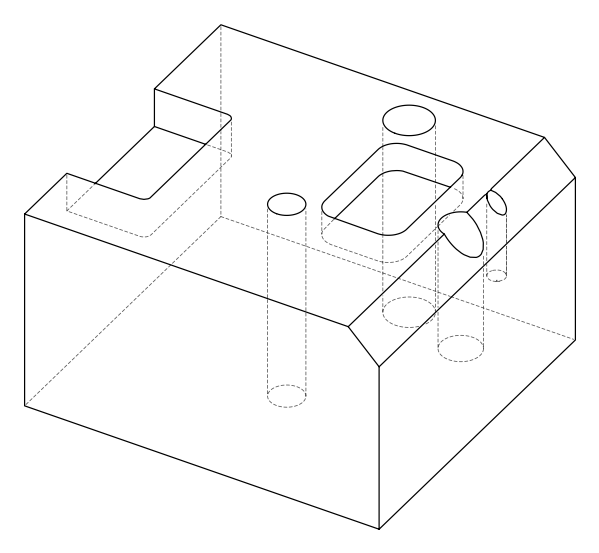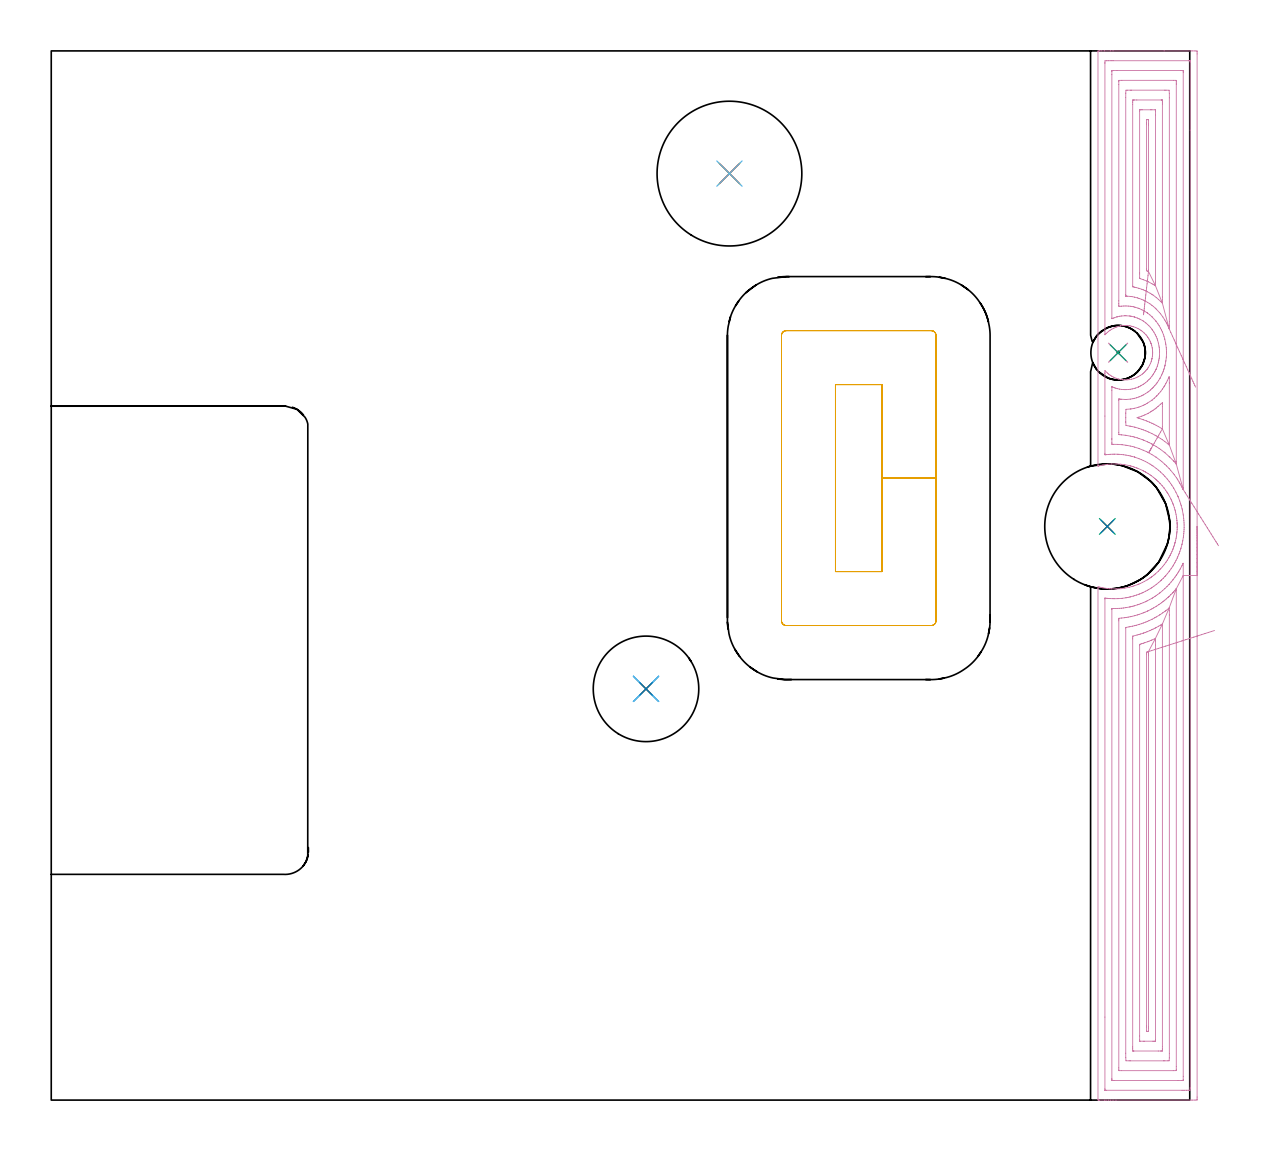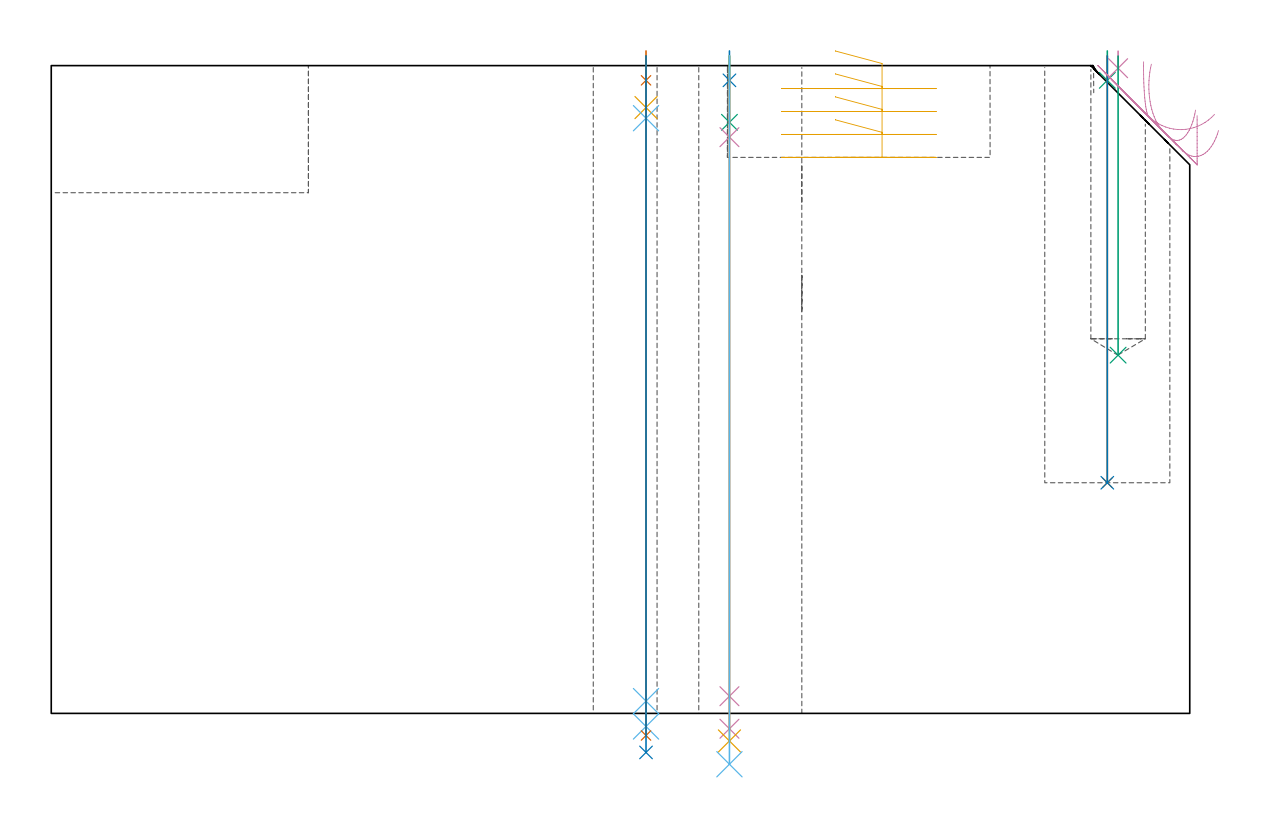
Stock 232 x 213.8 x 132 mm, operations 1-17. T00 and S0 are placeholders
(PLAN: 18 operations, 14 tool changes, 62 min)
(1 SPOT_DRILL | STEP1HOLE | NXT0321_9005460120000 | 0.05 min | 183 mm3)
(2 SPOT_DRILL_1 | STEP1HOLE_1 | NXT0321_9005460120000 | 0.05 min | 183 mm3)
(3 SPOT_DRILL_2 | STEP1POCKET | NXT0321_9005460120000 | 0.05 min | 183 mm3)
(4 SPOT_DRILL_3 | STEP1POCKET_1 | NXT0321_9005460120000 | 0.03 min | 1 mm3)
(5 DRILL_BLIND_HOLE_INTO_CENTER | STEP1HOLE | UGT0301_180 | 0.04 min | 129 mm3)
(6 GUN_DRILL_THROUGH_HOLE | STEP1HOLE | UGT0307_001 | 0.59 min | 2429 mm3)
(7 SPADE_DRILL_TO_ENLARGE_THROUGH_HOLE | STEP1HOLE | UGT0306_004 | 0.56 min | 16134 mm3)
(8 DRILL_TO_ENLARGE_THROUGH_HOLE | STEP1HOLE | UGT0301_052 | 0.57 min | 29023 mm3)
(9 DRILL_BLIND_HOLE_INTO_CENTER_1 | STEP1HOLE_1 | UGT0301_196 | 0.06 min | 368 mm3)
(10 GUN_DRILL_THROUGH_HOLE_1 | STEP1HOLE_1 | UGT0307_003 | 0.61 min | 4675 mm3)
(11 SPADE_DRILL_TO_ENLARGE_THROUGH_HOLE_1 | STEP1HOLE_1 | UGT0306_009 | 0.56 min | 30235 mm3)
(12 DRILL_TO_ENLARGE_THROUGH_HOLE_1 | STEP1HOLE_1 | UGT0301_394 | 0.58 min | 54732 mm3)
(13 DRILL_BLIND_HOLE_INTO_CENTER_2 | STEP1POCKET | UGT0301_222 | 0.35 min | 7833 mm3)
(14 DRILL_TO_ENLARGE_BLIND_HOLE | STEP1POCKET | UGT0301_379 | 0.35 min | 35376 mm3)
(15 DRILL_BLIND_HOLE_INTO_CENTER_3 | STEP1POCKET_1 | UGT0301_222 | 0.25 min | 5483 mm3)
(16 AREA_MILL | FG_CHAMFER_SURFACE | UGT0205_001 | 12.95 min | 40684 mm3)
(17 MILL_RECTANGULAR_POCKET | POCKET_RECTANGULAR_STRAIGHT | UGT0201_105 | Follow Part, ap 5.5, ae 75% | 2.8 min | 79833 mm3)
(18 MILL_SLOT | SLOT_PARTIAL_RECTANGULAR | NXT0201_009 | Follow Part, ap 2, ae 75% | 41.57 min | 129237 mm3)
(TOOL NXT0321_9005460120000 | NC Spot Drill, 142deg, 12mm, Carbide, Uncoated | D12 PA142 FL30 Z2)
(TOOL UGT0301_180 | Twist Drill 5.7 mm | D5.7 PA118 FL55 Z2)
(TOOL UGT0307_001 | Gun Drill 5 mm | D5 PA130 FL24 Z1)
(TOOL UGT0306_004 | Spade Drill 13.5mm | D13.5 PA132 FL10 Z2)
(TOOL UGT0301_052 | Twist Drill 21.5 mm | D21.5 PA118 FL150 Z2)
(TOOL UGT0301_196 | Twist Drill 7.7 mm | D7.7 PA118 FL73 Z2)
(TOOL UGT0307_003 | Gun Drill 7 mm | D7 PA130 FL24 Z1)
(TOOL UGT0306_009 | Spade Drill 18.5mm | D18.5 PA132 FL10 Z2)
(TOOL UGT0301_394 | Twist Drill 29.5 mm | D29.5 PA118 FL165 Z2)
(TOOL UGT0301_222 | Twist Drill 11.1 mm | D11.1 PA118 FL92 Z2)
(TOOL UGT0301_379 | Twist Drill Flat Bottom 25.5 mm | D25.5 PA180 FL165 Z2)
(TOOL UGT0205_001 | Chamfer Mill 20 x 3 x 45 deg. | D20 FL50 Z2)
(TOOL UGT0201_105 | End Mill 22 mm | D22 FL25 Z2)
(TOOL NXT0201_009 | ENDMILL 8mm [2P460-0800-NA 1630] | D8 FL26 Z6)
(OP 1 SPOT_DRILL)
G17 G21 G94 G90
T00 M6
G54
G17 G0 G90 X121.2 Y83.8 S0 M3
G43 Z142. H0
G94 G81 G98 Z129. F250. R135.
G80
M5
M2
(OP 2 SPOT_DRILL_1)
G17 G21 G94 G90
T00 M6
G54
G17 G0 G90 X138.2 Y188.8 S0 M3
G43 Z142. H0
G94 G81 G98 Z129. F250. R135.
G80
M5
M2
(OP 3 SPOT_DRILL_2)
G17 G21 G94 G90
T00 M6
G54
G17 G0 G90 X215.2 Y116.9 S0 M3
G43 Z142. H0
G94 G81 G98 Z129. F250. R135.
G80
M5
M2
(OP 4 SPOT_DRILL_3)
G17 G21 G94 G90
T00 M6
G54
G17 G0 G90 X217.4 Y152.3 S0 M3
G43 Z142. H0
G94 G81 G98 Z131.472 F250. R134.95
G80
M5
M2
(OP 5 DRILL_BLIND_HOLE_INTO_CENTER)
G17 G21 G94 G90
T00 M6
G54
G17 G0 G90 X121.2 Y83.8 S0 M3
G43 Z142. H0
G94 G81 G98 Z123.45 F250. R134.
G80
M5
M2
(OP 6 GUN_DRILL_THROUGH_HOLE)
G17 G21 G94 G90
T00 M6
G54
G17 G0 G90 X121.2 Y83.8 M8
G43 Z142. H0
Z130.112
S716 M3
G94 G1 Z121.286 F125. M26
G4 X.084
Z2.5 F250.
G4 X.084
Z-2.666 F125.
G4 X.084
M5
M9
G0 Z130.112
Z142.
M2
(OP 7 SPADE_DRILL_TO_ENLARGE_THROUGH_HOLE)
G17 G21 G94 G90
T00 M6
G54
G17 G0 G90 X121.2 Y83.8 S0 M3
G43 Z142. H0
G94 G73 G98 Z-4.505 F250. Q12.41 R134.
G80
M5
M2
(OP 8 DRILL_TO_ENLARGE_THROUGH_HOLE)
G17 G21 G94 G90
T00 M6
G54
G17 G0 G90 X121.2 Y83.8 S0 M3
G43 Z142. H0
G94 G73 G98 Z-7.959 F250. Q19.994 R134.
G80
M5
M2
(OP 9 DRILL_BLIND_HOLE_INTO_CENTER_1)
G17 G21 G94 G90
T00 M6
G54
G17 G0 G90 X138.2 Y188.8 S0 M3
G43 Z142. H0
G94 G81 G98 Z120.45 F250. R134.
G80
M5
M2
(OP 10 GUN_DRILL_THROUGH_HOLE_1)
G17 G21 G94 G90
T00 M6
G54
G17 G0 G90 X138.2 Y188.8 M8
G43 Z142. H0
Z129.633
S716 M3
G94 G1 Z117.421 F125. M26
G4 X.084
Z3.5 F250.
G4 X.084
Z-3.132 F125.
G4 X.084
M5
M9
G0 Z129.633
Z142.
M2
(OP 11 SPADE_DRILL_TO_ENLARGE_THROUGH_HOLE_1)
G17 G21 G94 G90
T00 M6
G54
G17 G0 G90 X138.2 Y188.8 S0 M3
G43 Z142. H0
G94 G73 G98 Z-5.618 F250. Q17.202 R134.
G80
M5
M2
(OP 12 DRILL_TO_ENLARGE_THROUGH_HOLE_1)
G17 G21 G94 G90
T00 M6
G54
G17 G0 G90 X138.2 Y188.8 S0 M3
G43 Z142. H0
G94 G73 G98 Z-10.363 F250. Q28.473 R134.
G80
M5
M2
(OP 13 DRILL_BLIND_HOLE_INTO_CENTER_2)
G17 G21 G94 G90
T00 M6
G54
G17 G0 G90 X215.2 Y116.9 S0 M3
G43 Z142. H0
G94 G81 G98 Z47. F250. R134.
G80
M5
M2
(OP 14 DRILL_TO_ENLARGE_BLIND_HOLE)
G17 G21 G94 G90
T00 M6
G54
G17 G0 G90 X215.2 Y116.9 S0 M3
G43 Z142. H0
G94 G73 G98 Z47. F250. Q21.25 R134.
G80
M5
M2
(OP 15 DRILL_BLIND_HOLE_INTO_CENTER_3)
G17 G21 G94 G90
T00 M6
G54
G17 G0 G90 X217.4 Y152.3 S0 M3
G43 Z142. H0
G94 G81 G98 Z73. F250. R133.95
G80
M5
M2
(OP 16 AREA_MILL)
G17 G21 G94 G90
T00 M6
G54
G17 G0 G90 X233.5 Y116.9 S1061 M3
G43 Z142. H0
Z121.8
G94 G1 Y116.862 Z120.928 F250.
Y116.748 Z120.064
Y116.559 Z119.212
Y116.297 Z118.38
Y115.963 Z117.574
Y115.56 Z116.8
Y115.092 Z116.064
Y114.56 Z115.372
Y113.971 Z114.729
Y113.328 Z114.14
Y112.636 Z113.608
Y111.9 Z113.14
Y111.126 Z112.737
Y110.32 Z112.403
Y109.488 Z112.141
Y108.636 Z111.952
Y107.772 Z111.838
Y106.9 Z111.8
X233.499 Y0.615 Z111.801
X233.496 Y0.188 Z111.802
X233.492 Y0.01 Z111.806
X233.075 Y0.005 Z112.222
X232.469 Y0. Z112.828
X216.969 Z128.326
X216.364 Z128.931
X215.816 Z129.481
X215.484 Z129.812
X214.937 Z130.359
X214.604 Z130.69
X213.621 Z131.679
X213.41 Y0.003 Z131.889
X213.307 Y0.01 Z131.993
X213.3 Y0.169 Z132.
Y104.22
X213.307 Y104.597 Z131.992
X213.605 Y104.541 Z131.694
X214.306 Y104.388 Z130.994
X215.199 Y104.243 Z130.101
X215.726 Y104.191 Z129.574
X216.093 Y104.172 Z129.207
X216.986 Y104.166 Z128.314
X217.88 Y104.21 Z127.42
X218.04 Y104.223 Z127.26
X218.773 Y104.331 Z126.527
X219.666 Y104.51 Z125.633
X220.229 Y104.667 Z125.071
X220.559 Y104.76 Z124.738
X220.761 Y104.831 Z124.533
X221.453 Y105.073 Z123.846
X221.565 Y105.115 Z123.735
X221.641 Y105.149 Z123.657
X221.957 Y105.29 Z123.342
X222.347 Y105.475 Z122.953
X222.796 Y105.71 Z122.504
X223.324 Y106.008 Z121.974
X223.4 Y106.057 Z121.897
X223.47 Y106.102 Z121.829
X223.732 Y106.271 Z121.567
X223.78 Y106.305 Z121.519
X223.84 Y106.346 Z121.457
X223.901 Y106.388 Z121.397
X224.133 Y106.548 Z121.166
X224.206 Y106.602 Z121.093
X224.28 Y106.658 Z121.017
X224.369 Y106.724 Z120.93
X224.606 Y106.9 Z120.693
X224.719 Y106.997 Z120.576
X224.905 Y107.151 Z120.395
X225.027 Y107.254 Z120.273
X225.617 Y107.792 Z119.683
X225.921 Y108.103 Z119.379
X226.094 Y108.296 Z119.205
X226.443 Y108.685 Z118.856
X226.624 Y108.908 Z118.676
X226.814 Y109.145 Z118.486
X227.13 Y109.577 Z118.168
X227.211 Y109.7 Z118.086
X227.425 Y110.02 Z117.873
X227.706 Y110.47 Z117.592
X227.798 Y110.639 Z117.499
X227.869 Y110.77 Z117.427
X227.948 Y110.914 Z117.35
X228.018 Y111.048 Z117.282
X228.051 Y111.113 Z117.249
X228.176 Y111.362 Z117.12
X228.381 Y111.806 Z116.919
X228.569 Y112.254 Z116.728
X228.6 Y112.331 Z116.698
X228.743 Y112.738 Z116.553
X228.806 Y112.929 Z116.49
X228.876 Y113.147 Z116.418
X228.922 Y113.302 Z116.375
X228.971 Y113.469 Z116.327
X229.005 Y113.592 Z116.291
X229.006 Y113.599 Z116.289
X229.119 Y114.039 Z116.18
X229.214 Y114.485 Z116.086
X229.264 Y114.769 Z116.035
X229.277 Y114.847 Z116.021
X229.291 Y114.931 Z116.005
Y114.938 Z116.004
X229.353 Y115.377 Z115.944
X229.38 Y115.643 Z115.917
X229.399 Y115.824 Z115.899
X229.429 Y116.27 Z115.87
X229.44 Y116.605 Z115.86
X229.442 Y116.716 Z115.854
Y116.73
X229.441 Y116.883 Z115.853
X229.44 Y117.163 Z115.856
X229.431 Y117.374 Z115.86
X229.428 Y117.455 Z115.865
X229.421 Y117.609 Z115.869
X229.42 Y117.618 Z115.87
X229.391 Y118.055 Z115.907
X229.381 Y118.156 Z115.919
X229.343 Y118.501 Z115.956
X229.321 Y118.657 Z115.978
X229.279 Y118.948 Z116.02
X229.199 Y119.394 Z116.1
X229.097 Y119.851 Z116.199
X229.032 Y120.11 Z116.267
X228.987 Y120.286 Z116.312
X228.848 Y120.744 Z116.447
X228.701 Y121.19 Z116.597
X228.627 Y121.395 Z116.672
X228.6 Y121.469 Z116.699
X228.532 Y121.637 Z116.765
X228.478 Y121.771 Z116.82
X228.342 Y122.084 Z116.954
X228.237 Y122.308 Z117.062
X228.136 Y122.519 Z117.161
X227.901 Y122.977 Z117.395
X227.707 Y123.328 Z117.592
X227.652 Y123.419 Z117.647
X227.548 Y123.594 Z117.752
X227.381 Y123.856 Z117.918
X227.324 Y123.939 Z117.976
X227.101 Y124.261 Z118.195
X226.813 Y124.659 Z118.485
X226.745 Y124.748 Z118.552
X226.732 Y124.763 Z118.565
X226.369 Y125.199 Z118.929
X225.978 Y125.64 Z119.319
X225.919 Y125.702 Z119.378
X225.599 Y126.016 Z119.698
X225.49 Y126.123 Z119.808
X225.268 Y126.329 Z120.029
X225.159 Y126.429 Z120.137
X225.026 Y126.553 Z120.272
X224.818 Y126.723 Z120.482
X224.585 Y126.911 Z120.715
X224.134 Y127.254 Z121.166
X223.891 Y127.425 Z121.409
X223.518 Y127.661 Z121.782
X223.24 Y127.835 Z122.059
X223.014 Y127.965 Z122.285
X222.96 Y127.996 Z122.337
X222.888 Y128.038 Z122.411
X222.807 Y128.084 Z122.492
X222.64 Y128.173 Z122.658
X222.52 Y128.237 Z122.775
X222.369 Y128.318 Z122.928
X221.453 Y128.719 Z123.846
X221.28 Y128.782 Z124.02
X221.157 Y128.827 Z124.142
X220.761 Y128.97 Z124.533
X220.558 Y129.045 Z124.738
X220.286 Y129.132 Z125.012
X220.013 Y129.21 Z125.287
X219.934 Y129.229 Z125.366
X219.666 Y129.293 Z125.634
X218.773 Y129.469 Z126.527
X217.88 Y129.583 Z127.42
X216.986 Y129.634 Z128.314
X216.093 Y129.624 Z129.207
X215.199 Y129.551 Z130.101
X214.306 Y129.412 Z130.994
X213.34 Y129.201 Z131.959
X213.305 Y129.2 Z131.993
X213.3 Y129.229 Z132.
Y213.631
X213.307 Y213.79 Z131.993
X213.621 Y213.8 Z131.678
X213.94 Z131.359
X214.604 Z130.69
X215.816 Z129.481
X216.364 Z128.931
X226.781 Z118.516
X232.47 Z112.828
X233.075 Y213.795 Z112.222
X233.492 Y213.79 Z111.806
X233.496 Y213.612 Z111.802
X233.499 Y213.185 Z111.801
X233.5 Y106.9 Z111.8
X232.086 Z113.214
X232.085 Y2.514 Z113.215
X232.084 Y2.402 Z113.216
X232.079 Y2.02 Z113.221
X231.705 Y2.006 Z113.595
X231.316 Y2.002 Z113.984
X230.832 Y2. Z114.468
X230.436 Z114.864
X215. Z130.3
X214.8 Y2.001 Z130.5
X214.769 Y2.003 Z130.531
X214.737 Y2.009 Z130.563
X214.721 Y2.014 Z130.579
X214.72 Y2.039 Z130.58
X214.715 Y2.289 Z130.585
X214.714 Y16.915 Z130.586
X214.715 Y102.127 Z130.585
X214.716 Y102.225 Z130.584
X214.719 Y102.273 Z130.581
X214.721 Y102.291 Z130.579
X214.738 Y102.298 Z130.562
X215.139 Y102.253 Z130.161
X215.484 Y102.217 Z129.816
X215.718 Y102.197 Z129.582
X216.364 Y102.177 Z128.936
X216.621 Y102.173 Z128.679
X217.243 Y102.185 Z128.057
X217.48 Y102.193 Z127.82
X218.123 Y102.236 Z127.177
X218.298 Y102.256 Z127.002
X219.002 Y102.36 Z126.298
X219.065 Y102.371 Z126.235
X219.388 Y102.434 Z125.912
X219.798 Y102.519 Z125.502
X219.882 Y102.54 Z125.418
X220.493 Y102.707 Z124.807
X220.761 Y102.787 Z124.539
X221.164 Y102.918 Z124.136
X221.641 Y103.083 Z123.659
X221.817 Y103.149 Z123.483
X222.257 Y103.327 Z123.043
X222.439 Y103.411 Z122.862
X222.52 Y103.451 Z122.78
X223.026 Y103.707 Z122.274
X223.4 Y103.904 Z121.9
X223.602 Y104.016 Z121.698
X223.958 Y104.221 Z121.342
X224.155 Y104.347 Z121.145
X224.28 Y104.431 Z121.02
X224.678 Y104.709 Z120.622
X225.159 Y105.052 Z120.141
X225.194 Y105.078 Z120.106
X225.24 Y105.114 Z120.06
X225.675 Y105.483 Z119.625
X226.039 Y105.801 Z119.261
X226.146 Y105.897 Z119.154
X226.264 Y106.007 Z119.036
X226.594 Y106.336 Z118.706
X226.918 Y106.674 Z118.382
X227.026 Y106.791 Z118.274
X227.123 Y106.9 Z118.177
X227.435 Y107.268 Z117.865
X227.798 Y107.712 Z117.502
X227.833 Y107.758 Z117.467
X227.859 Y107.793 Z117.441
X228.199 Y108.279 Z117.101
X228.476 Y108.686 Z116.824
X228.527 Y108.763 Z116.773
X228.556 Y108.81 Z116.744
X228.677 Y109.01 Z116.623
X228.884 Y109.37 Z116.416
X229. Y109.579 Z116.3
X229.193 Y109.949 Z116.107
X229.454 Y110.473 Z115.846
X229.469 Y110.502 Z115.831
X229.557 Y110.7 Z115.743
X229.751 Y111.168 Z115.549
X229.831 Y111.366 Z115.469
X229.993 Y111.816 Z115.307
X230.143 Y112.259 Z115.157
X230.184 Y112.387 Z115.116
X230.213 Y112.486 Z115.087
X230.405 Y113.184 Z114.895
X230.436 Y113.311 Z114.864
X230.564 Y113.916 Z114.736
X230.588 Y114.045 Z114.712
X230.692 Y114.679 Z114.608
X230.728 Y114.938 Z114.572
X230.786 Y115.476 Z114.514
X230.814 Y115.832 Z114.486
X230.839 Y116.315 Z114.461
X230.851 Y116.725 Z114.449
X230.849 Y117.199 Z114.451
X230.834 Y117.618 Z114.466
X230.801 Y118.141 Z114.499
X230.766 Y118.511 Z114.534
X230.687 Y119.15 Z114.613
X230.649 Y119.404 Z114.651
X230.493 Y120.239 Z114.807
X230.481 Y120.297 Z114.819
X230.436 Y120.494 Z114.864
X230.245 Y121.19 Z115.055
X230.165 Y121.466 Z115.135
X229.96 Y122.084 Z115.34
X229.659 Y122.873 Z115.641
X229.615 Y122.977 Z115.685
X229.557 Y123.105 Z115.743
X229.183 Y123.87 Z116.117
X228.737 Y124.703 Z116.563
X228.701 Y124.763 Z116.599
X228.677 Y124.8 Z116.623
X228.342 Y125.314 Z116.958
X228.106 Y125.656 Z117.194
X227.798 Y126.083 Z117.502
X227.42 Y126.549 Z117.88
X226.918 Y127.127 Z118.382
X226.615 Y127.442 Z118.685
X226.039 Y127.995 Z119.261
X225.659 Y128.336 Z119.641
X225.159 Y128.734 Z120.141
X224.492 Y129.229 Z120.808
X224.28 Y129.367 Z121.02
X223.916 Y129.598 Z121.384
X223.4 Y129.892 Z121.9
X222.985 Y130.122 Z122.315
X222.52 Y130.337 Z122.78
X222.138 Y130.51 Z123.162
X221.641 Y130.706 Z123.659
X220.81 Y131.015 Z124.49
X220.761 Y131.031 Z124.539
X220.739 Y131.037 Z124.561
X220.237 Y131.175 Z125.063
X219.882 Y131.259 Z125.418
X219.574 Y131.327 Z125.726
X219.002 Y131.433 Z126.298
X218.52 Y131.505 Z126.78
X218.123 Y131.55 Z127.177
X217.549 Y131.598 Z127.751
X217.243 Y131.611 Z128.057
X216.643 Y131.624 Z128.657
X216.364 Y131.618 Z128.936
X215.792 Y131.595 Z129.508
X215.484 Y131.571 Z129.816
X214.983 Y131.524 Z130.317
X214.785 Y131.503 Z130.515
X214.75 Y131.501 Z130.55
X214.721 Y131.502 Z130.579
X214.72 Y131.554 Z130.58
X214.715 Y131.796 Z130.585
X214.714 Y139.389 Z130.586
Y148.02
X214.715 Y148.197 Z130.585
X214.721 Y148.655 Z130.579
X214.872 Y148.497 Z130.428
X215.199 Y148.173 Z130.101
X215.458 Y147.95 Z129.842
X215.77 Y147.727 Z129.53
X216.093 Y147.523 Z129.207
X216.533 Y147.291 Z128.767
X216.986 Y147.095 Z128.314
X217.081 Y147.058 Z128.219
X217.478 Y146.944 Z127.822
X217.88 Y146.847 Z127.42
X218.325 Y146.791 Z126.975
X218.773 Y146.762 Z126.527
X219.22 Y146.77 Z126.08
X219.666 Y146.814 Z125.634
X220.115 Y146.896 Z125.185
X220.56 Y147.009 Z124.74
X220.719 Y147.058 Z124.581
X221.089 Y147.21 Z124.211
X221.453 Y147.384 Z123.847
X221.908 Y147.649 Z123.392
X222.347 Y147.952 Z122.953
X222.586 Y148.158 Z122.714
X222.815 Y148.375 Z122.485
X223.032 Y148.604 Z122.268
X223.24 Y148.845 Z122.06
X223.265 Y148.878 Z122.035
X223.335 Y148.975 Z121.961
X223.397 Y149.058 Z121.9
X223.476 Y149.176 Z121.821
X223.546 Y149.279 Z121.752
X223.814 Y149.735 Z121.486
X223.983 Y150.094 Z121.314
X224.132 Y150.46 Z121.165
X224.184 Y150.627 Z121.11
X224.28 Y150.989 Z121.019
X224.3 Y151.072 Z120.996
X224.306 Y151.111 Z120.988
X224.384 Y151.52 Z120.915
X224.415 Y151.842 Z120.876
X224.429 Y151.965 Z120.864
X224.431 Y152.026 Z120.863
Y152.05 Z120.862
X224.432 Y152.172 Z120.857
X224.433 Y152.241 Z120.856
X224.435 Y152.331 Z120.855
X224.436 Y152.351 Z120.857
X224.437 Y152.412
X224.434 Y152.451 Z120.859
X224.43 Y152.536 Z120.866
X224.414 Y152.767 Z120.877
X224.41 Y152.859 Z120.885
X224.368 Y153.168 Z120.931
X224.349 Y153.305 Z120.95
X224.252 Y153.725 Z121.044
X224.232 Y153.79 Z121.062
X224.17 Y154.014 Z121.129
X224.133 Y154.141 Z121.165
X224.113 Y154.197 Z121.185
X224.096 Y154.237 Z121.201
X224.021 Y154.426 Z121.278
X223.986 Y154.503 Z121.313
X223.919 Y154.65 Z121.378
X223.69 Y155.089 Z121.608
X223.475 Y155.427 Z121.824
X223.4 Y155.531 Z121.898
X223.391 Y155.543 Z121.906
X223.377 Y155.563 Z121.923
X223.368 Y155.577 Z121.932
X223.24 Y155.754 Z122.06
X223.146 Y155.87 Z122.154
X223.049 Y155.982 Z122.251
X222.707 Y156.323 Z122.593
X222.347 Y156.644 Z122.953
X222.194 Y156.763 Z123.106
X222.038 Y156.874 Z123.262
X221.749 Y157.055 Z123.551
X221.453 Y157.218 Z123.847
X221.011 Y157.421 Z124.289
X220.56 Y157.586 Z124.74
X220.204 Y157.686 Z125.096
X219.844 Y157.767 Z125.456
X219.666 Y157.791 Z125.634
X219.22 Y157.83 Z126.08
X218.773 Y157.839 Z126.527
X218.363 Y157.815 Z126.937
X217.955 Y157.767 Z127.345
X217.88 Y157.752 Z127.42
X217.43 Y157.641 Z127.87
X216.986 Y157.498 Z128.314
X216.533 Y157.309 Z128.767
X216.093 Y157.077 Z129.207
X215.763 Y156.874 Z129.537
X215.476 Y156.659 Z129.824
X215.199 Y156.429 Z130.101
X214.971 Y156.212 Z130.329
X214.791 Y156.023 Z130.509
X214.75 Y155.983 Z130.55
X214.721 Y155.957 Z130.579
X214.717 Y155.992 Z130.583
X214.716 Y156.023 Z130.584
X214.715 Y156.08 Z130.585
X214.714 Y156.705 Z130.586
X214.715 Y211.286 Z130.585
X214.716 Y211.398 Z130.584
X214.721 Y211.78 Z130.579
X215.095 Y211.794 Z130.205
X215.484 Y211.798 Z129.816
X215.968 Y211.8 Z129.332
X216.364 Z128.936
X231.8 Z113.5
X232. Y211.799 Z113.3
X232.031 Y211.797 Z113.269
X232.063 Y211.791 Z113.237
X232.079 Y211.786 Z113.221
X232.08 Y211.761 Z113.22
X232.085 Y211.511 Z113.215
X232.086 Y197.652 Z113.214
Y106.9
X230.672 Z114.628
X230.671 Y4.842 Z114.629
X230.669 Y4.188 Z114.631
X230.667 Y4.069 Z114.633
X230.665 Y4.018 Z114.635
X230.613 Y4.009 Z114.687
X230.436 Y4.004 Z114.864
X229.742 Y4. Z115.558
X229.557 Z115.743
X216.548 Y4.001 Z128.752
X216.364 Y4.003 Z128.936
X216.179 Y4.009 Z129.121
X216.135 Y4.012 Z129.165
X216.133 Y4.045 Z129.167
X216.13 Y4.108 Z129.17
X216.129 Y4.188 Z129.171
Y4.427
Y99.993
X216.131 Y100.073 Z129.169
X216.134 Y100.136 Z129.166
X216.136 Y100.167 Z129.164
X216.157 Y100.168 Z129.143
X216.364 Y100.171 Z128.936
X216.829 Y100.175 Z128.471
X217.243 Y100.187 Z128.057
X217.68 Y100.204 Z127.62
X218.123 Y100.235 Z127.177
X218.488 Y100.277 Z126.812
X219.002 Y100.355 Z126.298
X219.718 Y100.482 Z125.582
X219.882 Y100.515 Z125.418
X219.989 Y100.539 Z125.311
X220.432 Y100.648 Z124.868
X220.69 Y100.72 Z124.61
X220.761 Y100.741 Z124.539
X221.363 Y100.93 Z123.937
X221.641 Y101.025 Z123.659
X222.017 Y101.159 Z123.283
X222.52 Y101.36 Z122.78
X222.944 Y101.541 Z122.356
X223.251 Y101.692 Z122.049
X223.4 Y101.769 Z121.9
X223.829 Y101.998 Z121.471
X224.28 Y102.247 Z121.02
X224.398 Y102.314 Z120.902
X224.597 Y102.434 Z120.703
X224.937 Y102.66 Z120.363
X225.159 Y102.812 Z120.141
X225.458 Y103.024 Z119.842
X225.877 Y103.327 Z119.423
X225.968 Y103.399 Z119.332
X226.039 Y103.458 Z119.261
X226.446 Y103.807 Z118.854
X226.918 Y104.219 Z118.382
X227.366 Y104.659 Z117.934
X227.798 Y105.102 Z117.502
X227.808 Y105.114 Z117.492
X228.213 Y105.585 Z117.087
X228.57 Y106.007 Z116.73
X228.618 Y106.067 Z116.682
X228.677 Y106.143 Z116.623
X228.995 Y106.578 Z116.305
X229.227 Y106.9 Z116.073
X229.361 Y107.099 Z115.939
X229.557 Y107.397 Z115.743
X229.708 Y107.64 Z115.592
X229.8 Y107.793 Z115.5
X230.033 Y108.202 Z115.267
X230.297 Y108.686 Z115.003
X230.345 Y108.779 Z114.955
X230.436 Y108.961 Z114.864
X230.642 Y109.371 Z114.658
X230.655 Y109.394 Z114.645
X230.667 Y109.371 Z114.633
X230.669 Y109.363 Z114.631
X230.671 Y109.342 Z114.629
X230.672 Y106.9 Z114.628
X229.252 Y104.186 Z116.048
X229.253 Y104.184 Z116.047
X229.255 Y104.148 Z116.045
X229.257 Y104.048 Z116.043
Y103.903
Y6.867
X229.255 Y6.28 Z116.045
X229.252 Y6.082 Z116.048
X229.251 Y6.019 Z116.049
X229.21 Y6.01 Z116.09
X228.652 Y6. Z116.648
X218.097 Z127.203
X217.694 Y6.004 Z127.606
X217.594 Y6.007 Z127.706
X217.55 Y6.01 Z127.75
X217.548 Y6.044 Z127.752
X217.546 Y6.134 Z127.754
X217.543 Y6.563 Z127.757
Y97.664
X217.545 Y97.969 Z127.755
X217.547 Y98.115 Z127.753
X217.55 Y98.18 Z127.75
X218.123 Y98.233 Z127.177
X218.681 Y98.294 Z126.619
X219.002 Y98.342 Z126.298
X219.442 Y98.415 Z125.858
X219.882 Y98.5 Z125.418
X220.177 Y98.562 Z125.123
X220.761 Y98.705 Z124.539
X220.884 Y98.737 Z124.416
X221.314 Y98.862 Z123.986
X221.564 Y98.939 Z123.736
X221.641 Y98.965 Z123.659
X222.219 Y99.168 Z123.081
X222.52 Y99.281 Z122.78
X222.855 Y99.416 Z122.445
X223.4 Y99.65 Z121.9
X223.471 Y99.682 Z121.829
X223.621 Y99.755 Z121.679
X224.058 Y99.98 Z121.242
X224.28 Y100.099 Z121.02
X224.628 Y100.294 Z120.672
X225.159 Y100.599 Z120.141
X225.19 Y100.617 Z120.11
X225.238 Y100.648 Z120.062
X225.717 Y100.974 Z119.583
X226.039 Y101.197 Z119.261
X226.237 Y101.34 Z119.063
X226.511 Y101.541 Z118.789
X226.739 Y101.723 Z118.561
X226.918 Y101.872 Z118.382
X227.218 Y102.13 Z118.082
X227.567 Y102.434 Z117.733
X227.688 Y102.546 Z117.612
X227.798 Y102.65 Z117.502
X228.137 Y102.983 Z117.163
X228.478 Y103.327 Z116.822
X228.576 Y103.43 Z116.724
X228.677 Y103.541 Z116.623
X228.995 Y103.898 Z116.305
X229.211 Y104.146 Z116.089
X229.248 Y104.184 Z116.052
X229.252 Y104.186 Z116.048
X227.798 Y100.268 Z117.502
X227.839 Y99.755 Z117.461
X227.841 Y99.711 Z117.459
X227.843 Y98.862 Z117.457
Y9.501
X227.841 Y8.654 Z117.459
X227.84 Y8.611 Z117.46
X227.798 Y8.01 Z117.502
X227.558 Y8.004 Z117.742
X226.918 Y8.001 Z118.382
X226.682 Y8. Z118.618
X219.882 Y8.001 Z125.418
X219.644 Y8.002 Z125.656
X219.002 Y8.01 Z126.298
X218.961 Y8.654 Z126.339
X218.959 Y8.698 Z126.341
X218.957 Y9.547 Z126.343
X218.958 Y96.227 Z126.342
X218.961 Y96.274 Z126.339
X218.964 Y96.299 Z126.336
X218.972 Y96.308 Z126.328
X219.002 Y96.315 Z126.298
X219.635 Y96.432 Z125.665
X219.882 Y96.48 Z125.418
X220.369 Y96.581 Z124.931
X220.761 Y96.676 Z124.539
X221.075 Y96.757 Z124.225
X221.641 Y96.918 Z123.659
X221.76 Y96.954 Z123.54
X222.14 Y97.075 Z123.16
X222.52 Y97.215 Z122.78
X223.061 Y97.42 Z122.239
X223.4 Y97.56 Z121.9
X223.68 Y97.684 Z121.62
X224.28 Y97.964 Z121.02
X224.289 Y97.969 Z121.011
X224.858 Y98.275 Z120.442
X225.159 Y98.443 Z120.141
X225.873 Y98.862 Z119.427
X225.974 Y98.928 Z119.326
X226.039 Y98.971 Z119.261
X226.497 Y99.289 Z118.803
X226.918 Y99.585 Z118.382
X227.016 Y99.656 Z118.284
X227.149 Y99.755 Z118.151
X227.798 Y100.268 Z117.502
X226.42 Y97.005 Z118.88
X226.422 Y96.982 Z118.878
X226.426 Y96.838 Z118.874
X226.428 Y96.68 Z118.872
Y10.937
X226.426 Y10.44 Z118.874
X226.423 Y10.05 Z118.877
X226.413 Y10.01 Z118.887
X226.363 Y10.007 Z118.937
X226.255 Y10.003 Z119.045
X226.039 Y10.001 Z119.261
X225.592 Y10. Z119.708
X220.617 Y10.001 Z124.683
X220.502 Y10.003 Z124.798
X220.425 Y10.006 Z124.875
X220.385 Y10.01 Z124.915
X220.378 Y10.045 Z124.922
X220.374 Y10.44 Z124.926
X220.372 Y10.835 Z124.928
Y94.
X220.374 Y94.396 Z124.926
X220.376 Y94.494 Z124.924
X220.378 Y94.536 Z124.922
X220.432 Y94.554 Z124.868
X221.269 Y94.774 Z124.031
X221.641 Y94.878 Z123.659
X221.954 Y94.971 Z123.346
X222.52 Y95.15 Z122.78
X222.624 Y95.184 Z122.676
X222.926 Y95.289 Z122.374
X223.27 Y95.421 Z122.03
X223.4 Y95.473 Z121.9
X223.892 Y95.683 Z121.408
X224.28 Y95.857 Z121.02
X224.498 Y95.96 Z120.802
X224.951 Y96.182 Z120.349
X225.088 Y96.254 Z120.212
X225.159 Y96.292 Z120.141
X225.657 Y96.57 Z119.643
X226.039 Y96.79 Z119.261
X226.217 Y96.894 Z119.083
X226.29 Y96.937 Z119.01
X226.353 Y96.973 Z118.947
X226.42 Y97.005 Z118.88
X225.002 Y94.076 Z120.298
X225.012 Y93.652 Z120.288
X225.013 Y93.503 Z120.287
X225.015 Y92.756 Z120.285
Y92.61
X225.014 Y12.226 Z120.286
X225.013 Y12.04 Z120.287
X225.011 Y12.018 Z120.289
X225.009 Y12.014 Z120.291
X224.991 Y12.01 Z120.309
X224.873 Y12.004 Z120.427
X224.725 Y12.001 Z120.575
X224.502 Y12. Z120.798
X222.743 Z122.557
X222.52 Z122.78
X221.862 Y12.002 Z123.438
X221.815 Y12.006 Z123.485
X221.802 Y12.009 Z123.498
X221.792 Y12.072 Z123.508
X221.79 Y12.226 Z123.51
X221.786 Y12.972 Z123.514
X221.785 Y13.119 Z123.515
X221.786 Y92.61 Z123.514
X221.788 Y92.796 Z123.512
X221.79 Y92.842 Z123.51
X221.792 Y92.859 Z123.508
X221.811 Y92.871 Z123.489
X221.924 Y92.909 Z123.376
X222.153 Y92.983 Z123.147
X222.52 Y93.1 Z122.78
X222.82 Y93.199 Z122.48
X223.4 Y93.4 Z121.9
X223.475 Y93.427 Z121.825
X223.677 Y93.503 Z121.623
X224.105 Y93.68 Z121.195
X224.28 Y93.755 Z121.02
X225.002 Y94.076 Z120.298
X223.584 Y91.391 Z121.716
X223.595 Y91.027 Z121.705
X223.599 Y90.823 Z121.701
X223.6 Y90.62 Z121.7
Y14.906
X223.599 Y14.703 Z121.701
X223.593 Y14.012 Z121.707
X223.412 Y14.001 Z121.888
X223.4 Z121.9
X223.207 Y14.012 Z122.093
X223.203 Y14.212 Z122.097
X223.2 Y14.906 Z122.1
Y15.109
Y90.823
X223.202 Y91.025 Z122.098
X223.207 Y91.229 Z122.093
X223.214 Y91.26 Z122.086
X223.234 Y91.271 Z122.066
X223.284 Y91.292 Z122.016
X223.4 Y91.332 Z121.9
X223.584 Y91.391 Z121.716
X224.21 Y91.591 Z121.143
X224.881 Y91.805 Z120.629
X225.593 Y92.032 Z120.178
X226.339 Y92.271 Z119.794
X227.114 Y92.518 Z119.48
X227.912 Y92.773 Z119.238
X228.728 Y93.034 Z119.07
X229.554 Y93.298 Z118.977
X230.385 Y93.563 Z118.96
X231.214 Y93.828 Z119.019
X232.035 Y94.09 Z119.154
X232.842 Y94.348 Z119.364
X233.628 Y94.599 Z119.646
X234.388 Y94.842 Z119.999
X235.116 Y95.074 Z120.421
X235.805 Y95.295 Z120.907
X236.452 Y95.501 Z121.455
X237.051 Y95.693 Z122.06
G0 X237.86 Y112.969 Z118.767
G1 X237.625 Y113.344 Z118.015
X237.355 Y113.773 Z117.305
X237.054 Y114.253 Z116.642
X236.723 Y114.78 Z116.03
X236.364 Y115.35 Z115.476
X235.982 Y115.959 Z114.982
X235.578 Y116.602 Z114.552
X235.156 Y117.275 Z114.19
X234.718 Y117.971 Z113.899
X234.269 Y118.686 Z113.681
X233.811 Y119.415 Z113.537
X233.348 Y120.151 Z113.469
X232.884 Y120.89 Z113.477
X232.422 Y121.625 Z113.561
X231.966 Y122.351 Z113.72
X231.519 Y123.063 Z113.953
X231.084 Y123.755 Z114.259
X230.665 Y124.422 Z114.635
X230.583 Y124.553 Z114.717
X230.509 Y124.689 Z114.791
X230.473 Y124.763 Z114.827
X230.436 Y124.835 Z114.864
X229.995 Y125.656 Z115.305
X229.839 Y125.941 Z115.461
X229.557 Y126.404 Z115.743
X229.465 Y126.549 Z115.835
X229.281 Y126.829 Z116.019
X228.837 Y127.442 Z116.463
X228.677 Y127.652 Z116.623
X228.108 Y128.336 Z117.192
X227.798 Y128.694 Z117.502
X227.272 Y129.229 Z118.028
X226.918 Y129.568 Z118.382
X226.298 Y130.122 Z119.002
X226.039 Y130.328 Z119.261
X225.213 Y130.961 Z120.087
X225.159 Y131. Z120.141
X225.137 Y131.015 Z120.163
X224.28 Y131.541 Z121.02
X223.645 Y131.908 Z121.655
X223.4 Y132.032 Z121.9
X223.163 Y132.149 Z122.137
X222.52 Y132.428 Z122.78
X221.674 Y132.767 Z123.626
X221.641 Y132.78 Z123.659
X221.58 Y132.801 Z123.72
X220.761 Y133.063 Z124.539
X220.402 Y133.167 Z124.898
X219.882 Y133.279 Z125.418
X219.292 Y133.4 Z126.008
X219.002 Y133.444 Z126.298
X218.269 Y133.546 Z127.031
X218.123 Y133.558 Z127.177
X217.32 Y133.616 Z127.98
X216.364 Y133.627 Z128.936
X216.295 Z129.005
X216.145 Y133.628 Z129.155
X216.136 Y133.694 Z129.164
X216.132 Y133.929 Z129.168
X216.129 Y134.588 Z129.171
Y134.826
Y144.65
X216.134 Y145.305 Z129.166
X216.135 Y145.351 Z129.165
X216.14 Y145.36 Z129.16
X216.164 Y145.352 Z129.136
X216.288 Y145.305 Z129.012
X216.419 Y145.249 Z128.881
X216.718 Y145.135 Z128.582
X216.924 Y145.072 Z128.376
X217.243 Y144.982 Z128.057
X217.662 Y144.88 Z127.638
X218.123 Y144.818 Z127.177
X218.642 Y144.778 Z126.658
X219.002 Y144.776 Z126.298
X219.498 Y144.802 Z125.802
X219.882 Y144.847 Z125.418
X220.265 Y144.916 Z125.035
X220.761 Y145.039 Z124.539
X220.966 Y145.097 Z124.334
X221.519 Y145.305 Z123.781
X221.602 Y145.345 Z123.698
X221.641 Y145.364 Z123.659
X221.97 Y145.533 Z123.33
X222.178 Y145.653 Z123.122
X222.52 Y145.858 Z122.78
X222.722 Y145.994 Z122.578
X223.013 Y146.199 Z122.287
X223.4 Y146.534 Z121.9
X223.681 Y146.806 Z121.619
X223.947 Y147.092 Z121.353
X224.28 Y147.496 Z121.02
X224.481 Y147.78 Z120.819
X224.615 Y147.985 Z120.685
X224.818 Y148.331 Z120.482
X224.942 Y148.545 Z120.358
X225.11 Y148.878 Z120.19
X225.117 Y148.892 Z120.183
X225.159 Y148.988 Z120.141
X225.383 Y149.544 Z119.917
X225.458 Y149.771 Z119.842
X225.583 Y150.234 Z119.717
X225.681 Y150.664 Z119.619
X225.712 Y150.83 Z119.588
X225.762 Y151.113 Z119.538
X225.803 Y151.438 Z119.497
X225.815 Y151.557 Z119.485
X225.833 Y151.766 Z119.467
X225.849 Y152.451 Z119.451
X225.848 Y152.516 Z119.452
X225.842 Y152.65 Z119.458
X225.816 Y153.005 Z119.484
X225.779 Y153.344 Z119.521
X225.735 Y153.652 Z119.565
X225.615 Y154.237 Z119.685
X225.455 Y154.83 Z119.845
X225.357 Y155.13 Z119.943
X225.159 Y155.605 Z120.141
X224.999 Y155.942 Z120.301
X224.957 Y156.023 Z120.343
X224.698 Y156.492 Z120.602
X224.412 Y156.916 Z120.888
X224.28 Y157.1 Z121.02
X223.968 Y157.49 Z121.332
X223.659 Y157.81 Z121.641
X223.4 Y158.058 Z121.9
X223.064 Y158.356 Z122.236
X222.605 Y158.703 Z122.695
X222.52 Y158.758 Z122.78
X222.379 Y158.847 Z122.921
X221.868 Y159.12 Z123.432
X221.641 Y159.224 Z123.659
X221.306 Y159.368 Z123.994
X220.8 Y159.556 Z124.5
X220.761 Y159.568 Z124.539
X220.662 Y159.596 Z124.638
X220.032 Y159.739 Z125.268
X219.882 Y159.762 Z125.418
X219.695 Y159.786 Z125.605
X219.002 Y159.824 Z126.298
X218.772 Y159.829 Z126.528
X218.123 Y159.783 Z127.177
X217.758 Y159.737 Z127.542
X217.281 Y159.634 Z128.019
X217.243 Y159.625 Z128.057
X217.22 Y159.619 Z128.08
X217.133 Y159.596 Z128.167
X216.561 Y159.395 Z128.739
X216.364 Y159.321 Z128.936
X216.259 Y159.281 Z129.041
X216.149 Y159.241 Z129.151
X216.135 Y159.238 Z129.165
X216.134 Y159.249 Z129.166
X216.131 Y159.289 Z129.169
X216.129 Y159.357 Z129.171
Y208.957
X216.131 Y209.612 Z129.169
X216.133 Y209.731 Z129.167
X216.135 Y209.782 Z129.165
X216.187 Y209.791 Z129.113
X216.364 Y209.796 Z128.936
X217.058 Y209.8 Z128.242
X217.243 Z128.057
X230.252 Y209.799 Z115.048
X230.436 Y209.797 Z114.864
X230.621 Y209.791 Z114.679
X230.665 Y209.788 Z114.635
X230.667 Y209.755 Z114.633
X230.67 Y209.692 Z114.63
X230.671 Y209.612 Z114.629
Y209.374
Y124.763
Y124.625
X230.669 Y124.527 Z114.631
X230.665 Y124.422 Z114.635
X229.252 Y129.617 Z116.048
X229.242 Y129.624 Z116.058
X229.19 Y129.679 Z116.11
X229.096 Y129.786 Z116.204
X228.804 Y130.122 Z116.496
X228.677 Y130.26 Z116.623
X227.935 Y131.015 Z117.365
X227.798 Y131.143 Z117.502
X226.949 Y131.908 Z118.351
X226.918 Y131.934 Z118.382
X226.799 Y132.029 Z118.501
X226.039 Y132.598 Z119.261
X225.76 Y132.801 Z119.54
X225.159 Y133.178 Z120.141
X224.301 Y133.694 Z120.999
X224.253 Y133.722 Z121.047
X223.68 Y134.005 Z121.62
X223.4 Y134.132 Z121.9
X222.642 Y134.464 Z122.658
X222.52 Y134.512 Z122.78
X222.326 Y134.588 Z122.974
X221.641 Y134.828 Z123.659
X221.283 Y134.951 Z124.017
X220.761 Y135.102 Z124.539
X220.46 Y135.175 Z124.84
X219.882 Y135.298 Z125.418
X219.025 Y135.458 Z126.275
X219.002 Y135.461 Z126.298
X218.855 Y135.481 Z126.445
X218.123 Y135.561 Z127.177
X218.034 Y135.571 Z127.266
X217.718 Y135.597 Z127.582
X217.581 Y135.611 Z127.719
X217.553 Y135.615 Z127.747
X217.549 Y135.631 Z127.751
X217.547 Y135.668 Z127.753
X217.543 Y136.069 Z127.757
Y142.626
X217.545 Y142.773 Z127.755
X217.547 Y142.846 Z127.753
X217.549 Y142.857 Z127.751
X217.565 Y142.864 Z127.735
X217.659 Y142.855 Z127.641
X217.923 Y142.829 Z127.377
X218.123 Y142.815 Z127.177
X218.858 Y142.772 Z126.442
X219.002 Z126.298
X219.151 Y142.777 Z126.149
X219.882 Y142.84 Z125.418
X220.457 Y142.935 Z124.843
X220.761 Y143.009 Z124.539
X221.162 Y143.113 Z124.138
X221.641 Y143.286 Z123.659
X221.807 Y143.351 Z123.493
X222.196 Y143.519 Z123.104
X222.413 Y143.629 Z122.887
X222.52 Y143.689 Z122.78
X222.97 Y143.955 Z122.33
X223.4 Y144.234 Z121.9
X223.505 Y144.305 Z121.795
X223.653 Y144.412 Z121.647
X223.994 Y144.703 Z121.306
X224.28 Y144.962 Z121.02
X224.453 Y145.129 Z120.847
X224.626 Y145.305 Z120.674
X224.88 Y145.588 Z120.42
X225.159 Y145.925 Z120.141
X225.278 Y146.078 Z120.022
X225.366 Y146.199 Z119.934
X225.639 Y146.605 Z119.661
X225.936 Y147.092 Z119.364
X225.974 Y147.158 Z119.326
X226.039 Y147.277 Z119.261
X226.27 Y147.75 Z119.03
X226.377 Y147.985 Z118.923
X226.538 Y148.371 Z118.762
X226.623 Y148.583 Z118.677
X226.724 Y148.878 Z118.576
X226.771 Y149.028 Z118.529
X226.918 Y149.55 Z118.382
X226.96 Y149.729 Z118.34
X226.969 Y149.771 Z118.331
X227.107 Y150.473 Z118.193
X227.14 Y150.664 Z118.16
X227.211 Y151.26 Z118.089
X227.239 Y151.557 Z118.061
X227.255 Y152.109 Z118.045
X227.261 Y152.451 Z118.039
X227.235 Y153.023 Z118.065
X227.21 Y153.344 Z118.09
X227.124 Y154.028 Z118.176
X227.087 Y154.237 Z118.213
X226.918 Y155.041 Z118.382
X226.895 Y155.13 Z118.405
X226.886 Y155.163 Z118.414
X226.741 Y155.659 Z118.559
X226.622 Y156.023 Z118.678
X226.416 Y156.533 Z118.884
X226.238 Y156.916 Z119.062
X226.039 Y157.305 Z119.261
X225.756 Y157.81 Z119.544
X225.518 Y158.172 Z119.782
X225.159 Y158.681 Z120.141
X225.143 Y158.703 Z120.157
X225.075 Y158.788 Z120.225
X224.324 Y159.596 Z120.976
X224.28 Y159.638 Z121.02
X223.859 Y160.023 Z121.441
X223.4 Y160.374 Z121.9
X223.335 Y160.423 Z121.965
X223.24 Y160.489 Z122.06
X222.52 Y160.907 Z122.78
X222.235 Y161.054 Z123.065
X221.74 Y161.281 Z123.56
X221.641 Y161.319 Z123.659
X221.468 Y161.382 Z123.832
X220.934 Y161.549 Z124.366
X220.761 Y161.595 Z124.539
X220.482 Y161.666 Z124.818
X220.143 Y161.733 Z125.157
X219.882 Y161.768 Z125.418
X219.468 Y161.802 Z125.832
X219.002 Y161.825 Z126.298
X218.573 Y161.818 Z126.727
X218.123 Y161.786 Z127.177
X217.751 Y161.759 Z127.549
X217.55 Y161.747 Z127.75
X217.546 Y161.968 Z127.754
X217.544 Y162.275 Z127.756
X217.543 Y162.864 Z127.757
Y206.933
X217.545 Y207.52 Z127.755
X217.548 Y207.718 Z127.752
X217.549 Y207.781 Z127.751
X217.59 Y207.79 Z127.71
X218.148 Y207.8 Z127.152
X228.703 Z116.597
X229.106 Y207.796 Z116.194
X229.206 Y207.793 Z116.094
X229.25 Y207.79 Z116.05
X229.252 Y207.756 Z116.048
X229.254 Y207.666 Z116.046
X229.257 Y207.237 Z116.043
Y206.933
Y130.122
X229.255 Y129.739 Z116.045
X229.252 Y129.617 Z116.048
X227.832 Y133.496 Z117.468
X227.824 Y133.501 Z117.476
X227.798 Y133.519 Z117.502
X227.581 Y133.694 Z117.719
X226.918 Y134.199 Z118.382
X226.396 Y134.588 Z118.904
X226.039 Y134.816 Z119.261
X225.455 Y135.18 Z119.845
X225.159 Y135.354 Z120.141
X224.941 Y135.481 Z120.359
X224.28 Y135.825 Z121.02
X223.645 Y136.125 Z121.655
X223.4 Y136.23 Z121.9
X223.061 Y136.374 Z122.239
X222.52 Y136.577 Z122.78
X222.205 Y136.694 Z123.095
X221.641 Y136.88 Z123.659
X220.929 Y137.096 Z124.371
X220.761 Y137.136 Z124.539
X220.18 Y137.267 Z125.12
X219.882 Y137.323 Z125.418
X219.815 Y137.335 Z125.485
X219.002 Y137.48 Z126.298
X218.96 Y138.16 Z126.34
X218.959 Y138.204 Z126.341
X218.957 Y139.053 Z126.343
Y139.099
X218.959 Y139.947 Z126.341
X218.96 Y139.99 Z126.34
X219.002 Y140.756 Z126.298
X219.076 Y140.765 Z126.224
X219.893 Y140.828 Z125.407
X220.018 Y140.84 Z125.282
X220.652 Y140.951 Z124.648
X220.761 Y140.976 Z124.539
X221.355 Y141.13 Z123.945
X221.641 Y141.222 Z123.659
X222.012 Y141.356 Z123.288
X222.52 Y141.57 Z122.78
X222.632 Y141.619 Z122.668
X222.869 Y141.733 Z122.431
X223.209 Y141.927 Z122.091
X223.4 Y142.042 Z121.9
X224.237 Y142.583 Z121.063
X224.287 Y142.618 Z121.013
X224.298 Y142.626 Z121.002
X224.768 Y143.028 Z120.532
X225.159 Y143.382 Z120.141
X225.229 Y143.448 Z120.071
X225.299 Y143.519 Z120.001
X225.656 Y143.908 Z119.644
X226.039 Y144.348 Z119.261
X226.068 Y144.383 Z119.232
X226.09 Y144.412 Z119.21
X226.44 Y144.898 Z118.86
X226.715 Y145.305 Z118.585
X226.794 Y145.431 Z118.506
X226.918 Y145.638 Z118.382
X227.12 Y145.994 Z118.18
X227.228 Y146.199 Z118.072
X227.419 Y146.584 Z117.881
X227.651 Y147.092 Z117.649
X227.697 Y147.194 Z117.603
X227.798 Y147.421 Z117.502
X227.836 Y147.092 Z117.464
X227.84 Y147.049 Z117.46
X227.843 Y146.199 Z117.457
Y146.153
Y133.649
X227.841 Y133.603 Z117.459
X227.836 Y133.512 Z117.464
X227.832 Y133.496 Z117.468
X226.42 Y136.781 Z118.88
X226.396 Y136.793 Z118.904
X226.225 Y136.891 Z119.075
X225.586 Y137.267 Z119.714
X225.159 Y137.497 Z120.141
X224.684 Y137.749 Z120.616
X224.28 Y137.933 Z121.02
X223.772 Y138.16 Z121.528
X223.4 Y138.312 Z121.9
X223.154 Y138.41 Z122.146
X222.52 Y138.636 Z122.78
X221.81 Y138.882 Z123.49
X221.641 Y138.935 Z123.659
X221.268 Y139.053 Z124.032
X221.556 Y139.14 Z123.744
X221.641 Y139.167 Z123.659
X222.214 Y139.365 Z123.086
X222.52 Y139.485 Z122.78
X222.84 Y139.622 Z122.46
X223.4 Y139.88 Z121.9
X223.444 Y139.902 Z121.856
X223.525 Y139.947 Z121.775
X223.999 Y140.231 Z121.301
X224.28 Y140.409 Z121.02
X224.537 Y140.578 Z120.763
X224.927 Y140.84 Z120.373
X225.058 Y140.942 Z120.242
X225.159 Y141.025 Z120.141
X225.536 Y141.35 Z119.764
X226.039 Y141.8 Z119.261
X226.422 Y142.112 Z118.878
X226.425 Y141.733 Z118.875
X226.428 Y141.338 Z118.872
X226.429 Y137.267 Z118.871
X226.428 Y136.872 Z118.872
X226.426 Y136.815 Z118.874
X226.422 Y136.784 Z118.878
X226.42 Y136.781 Z118.88
X226.041 Y136.118 Z119.301
X225.682 Y135.489 Z119.788
X225.345 Y134.9 Z120.336
X225.033 Y134.354 Z120.94
X224.748 Y133.856 Z121.598
X224.493 Y133.41 Z122.303
X224.269 Y133.019 Z123.05
X224.079 Y132.685 Z123.833
X223.923 Y132.413 Z124.647
X223.803 Y132.203 Z125.485
X223.719 Y132.057 Z126.341
X223.673 Y131.976 Z127.209
X223.665 Y131.962 Z128.081
X223.695 Y132.013 Z128.951
X223.762 Y132.131 Z129.813
X223.866 Y132.312 Z130.66
X224.006 Y132.558 Z131.485
X224.181 Y132.865 Z132.283
G0 X233.185 Y145.287 Z122.932
G1 X233.034 Y145.622 Z122.141
X232.854 Y146.018 Z121.385
X232.648 Y146.473 Z120.67
X232.417 Y146.983 Z120.001
X232.163 Y147.544 Z119.383
X231.888 Y148.152 Z118.821
X231.593 Y148.802 Z118.32
X231.282 Y149.49 Z117.883
X230.956 Y150.21 Z117.513
X230.618 Y150.956 Z117.213
X230.27 Y151.723 Z116.986
X229.916 Y152.506 Z116.834
X229.557 Y153.297 Z116.756
X229.197 Y154.092 Z116.755
X228.839 Y154.884 Z116.83
X228.484 Y155.667 Z116.98
X228.136 Y156.434 Z117.205
X227.798 Y157.182 Z117.502
X227.513 Y157.81 Z117.787
X227.243 Y158.373 Z118.057
X227.063 Y158.703 Z118.237
X226.918 Y158.956 Z118.382
X226.511 Y159.596 Z118.789
X226.039 Y160.24 Z119.261
X225.82 Y160.489 Z119.48
X225.159 Y161.202 Z120.141
X224.973 Y161.382 Z120.327
X224.607 Y161.709 Z120.693
X224.28 Y161.965 Z121.02
X223.868 Y162.275 Z121.432
X223.4 Y162.555 Z121.9
X222.771 Y162.914 Z122.529
X222.52 Y163.029 Z122.78
X222.207 Y163.168 Z123.093
X221.641 Y163.37 Z123.659
X221.342 Y163.472 Z123.958
X220.761 Y163.62 Z124.539
X220.204 Y163.734 Z125.096
X219.882 Y163.77 Z125.418
X219.24 Y163.82 Z126.06
X219.002 Y163.836 Z126.298
X218.971 Y163.84 Z126.329
X218.967 Y163.842 Z126.333
X218.963 Y163.864 Z126.337
X218.959 Y163.924 Z126.341
X218.957 Y164.016 Z126.343
Y164.062
Y204.299
X218.959 Y205.146 Z126.341
X218.96 Y205.189 Z126.34
X219.002 Y205.79 Z126.298
X219.242 Y205.796 Z126.058
X219.882 Y205.799 Z125.418
X220.118 Y205.8 Z125.182
X226.918 Y205.799 Z118.382
X227.156 Z118.144
X227.798 Y205.79 Z117.502
X227.839 Y205.146 Z117.461
X227.841 Y205.102 Z117.459
X227.843 Y204.253 Z117.457
Y158.657
X227.841 Y157.81 Z117.459
X227.84 Y157.767 Z117.46
X227.798 Y157.182 Z117.502
X226.422 Y162.395 Z118.878
X226.039 Y162.768 Z119.261
X225.618 Y163.168 Z119.682
X225.159 Y163.563 Z120.141
X224.504 Y164.062 Z120.796
X224.28 Y164.204 Z121.02
X223.926 Y164.42 Z121.374
X223.4 Y164.705 Z121.9
X222.905 Y164.955 Z122.395
X222.52 Y165.112 Z122.78
X222.266 Y165.213 Z123.034
X221.641 Y165.423 Z123.659
X221.011 Y165.594 Z124.289
X220.761 Y165.65 Z124.539
X220.6 Y165.687 Z124.7
X220.399 Y165.734 Z124.901
X220.377 Y165.745 Z124.923
X220.375 Y165.758 Z124.925
X220.373 Y165.791 Z124.927
X220.372 Y165.848 Z124.928
Y202.863
X220.374 Y203.36 Z124.926
X220.377 Y203.75 Z124.923
X220.387 Y203.79 Z124.913
X220.437 Y203.793 Z124.863
X220.545 Y203.797 Z124.755
X220.761 Y203.799 Z124.539
X221.208 Y203.8 Z124.092
X226.183 Y203.799 Z119.117
X226.299 Y203.797 Z119.001
X226.375 Y203.794 Z118.925
X226.415 Y203.791 Z118.885
X226.422 Y203.755 Z118.878
X226.426 Y203.36 Z118.874
X226.428 Y202.965 Z118.872
X226.429 Y163.665 Z118.871
X226.428 Y163.168 Z118.872
X226.426 Y162.775 Z118.874
X226.422 Y162.395 Z118.878
X225.008 Y165.959 Z120.292
X224.924 Y166.005 Z120.376
X224.755 Y166.099 Z120.545
X224.529 Y166.227 Z120.771
X224.28 Y166.365 Z121.02
X223.586 Y166.741 Z121.714
X223.461 Y166.803 Z121.839
X223.4 Y166.831 Z121.9
X223.241 Y166.902 Z122.059
X222.52 Y167.177 Z122.78
X221.864 Y167.408 Z123.436
X221.818 Y167.425 Z123.482
X221.809 Y167.43 Z123.491
X221.792 Y167.446 Z123.508
X221.79 Y167.483 Z123.51
X221.787 Y167.634 Z123.513
X221.785 Y168.381 Z123.515
Y168.527
X221.786 Y201.574 Z123.514
X221.787 Y201.76 Z123.513
X221.789 Y201.782 Z123.511
X221.791 Y201.786 Z123.509
X221.809 Y201.79 Z123.491
X221.927 Y201.796 Z123.373
X222.075 Y201.799 Z123.225
X222.298 Y201.8 Z123.002
X224.057 Z121.243
X224.28 Z121.02
X224.938 Y201.798 Z120.362
X224.985 Y201.794 Z120.315
X224.998 Y201.791 Z120.302
X225.008 Y201.728 Z120.292
X225.01 Y201.574 Z120.29
X225.014 Y200.828 Z120.286
X225.015 Y200.681 Z120.285
X225.014 Y166.741 Z120.286
X225.01 Y165.999 Z120.29
X225.008 Y165.959 Z120.292
X223.59 Y168.852 Z121.71
X223.576 Y168.855 Z121.724
X223.537 Y168.867 Z121.763
X223.4 Y168.92 Z121.9
X223.255 Y168.981 Z122.045
X223.215 Y169. Z122.085
X223.207 Y169.082 Z122.093
X223.203 Y169.217 Z122.097
X223.2 Y169.42 Z122.1
Y198.894
X223.201 Y199.097 Z122.099
X223.207 Y199.788 Z122.093
X223.388 Y199.799 Z121.912
X223.4 Z121.9
X223.593 Y199.788 Z121.707
X223.597 Y199.588 Z121.703
X223.6 Y198.894 Z121.7
Y198.691
Y169.217
X223.598 Y169.013 Z121.702
X223.593 Y168.879 Z121.707
X223.59 Y168.852 Z121.71
X223.492 Y167.996 Z121.846
X223.396 Y167.155 Z122.057
X223.303 Y166.335 Z122.34
X223.212 Y165.543 Z122.695
X223.125 Y164.785 Z123.118
X223.043 Y164.066 Z123.605
X222.966 Y163.393 Z124.154
X222.895 Y162.769 Z124.76
X222.83 Y162.2 Z125.418
X222.771 Y161.69 Z126.124
X222.72 Y161.244 Z126.871
X222.677 Y160.864 Z127.655
X222.641 Y160.553 Z128.47
X222.614 Y160.314 Z129.308
X222.595 Y160.148 Z130.164
X222.585 Y160.057 Z131.032
X222.583 Y160.042 Z131.904
X222.59 Y160.102 Z132.775
G0 Z142.
M5
M2
(OP 17 MILL_RECTANGULAR_POCKET)
G17 G21 G94 G90
T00 M6
G54
G17 G0 G90 X159.8 Y107.793 S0 M3
G43 Z142. H0
Z135.
G94 G1 Y107.7 Z134.975 F250.
X169.3 Z132.429
Y126.75 Z127.325
Y145.8 F500.
X159.8
Y107.7
X169.3
Y126.75
X180.3
Y155.8
G3 X179.3 Y156.8 R1.
G1 X149.8
G3 X148.8 Y155.8 R1.
G1 Y97.7
G3 X149.8 Y96.7 R1.
G1 X179.3
G3 X180.3 Y97.7 R1.
G1 Y126.75
Y127.75
G0 X159.8 Y107.793 Z130.325
G1 Y107.7 Z130.3 F250.
X169.3 Z127.754
Y126.75 Z122.65
Y145.8 F500.
X159.8
Y107.7
X169.3
Y126.75
X180.3
Y155.8
G3 X179.3 Y156.8 R1.
G1 X149.8
G3 X148.8 Y155.8 R1.
G1 Y97.7
G3 X149.8 Y96.7 R1.
G1 X179.3
G3 X180.3 Y97.7 R1.
G1 Y126.75
Y127.75
G0 X159.8 Y107.793 Z125.65
G1 Y107.7 Z125.625 F250.
X169.3 Z123.079
Y126.75 Z117.975
Y145.8 F500.
X159.8
Y107.7
X169.3
Y126.75
X180.3
Y155.8
G3 X179.3 Y156.8 R1.
G1 X149.8
G3 X148.8 Y155.8 R1.
G1 Y97.7
G3 X149.8 Y96.7 R1.
G1 X179.3
G3 X180.3 Y97.7 R1.
G1 Y126.75
Y127.75
G0 X159.8 Y107.793 Z120.975
G1 Y107.7 Z120.95 F250.
X169.3 Z118.404
Y126.75 Z113.3
Y145.8 F500.
X159.8
Y107.7
X169.3
Y126.75
X180.3
Y155.8
G3 X179.3 Y156.8 R1.
G1 X149.8
G3 X148.8 Y155.8 R1.
G1 Y97.7
G3 X149.8 Y96.7 R1.
G1 X179.3
G3 X180.3 Y97.7 R1.
G1 Y126.75
Y127.75
G0 Z142.
M5
M2
